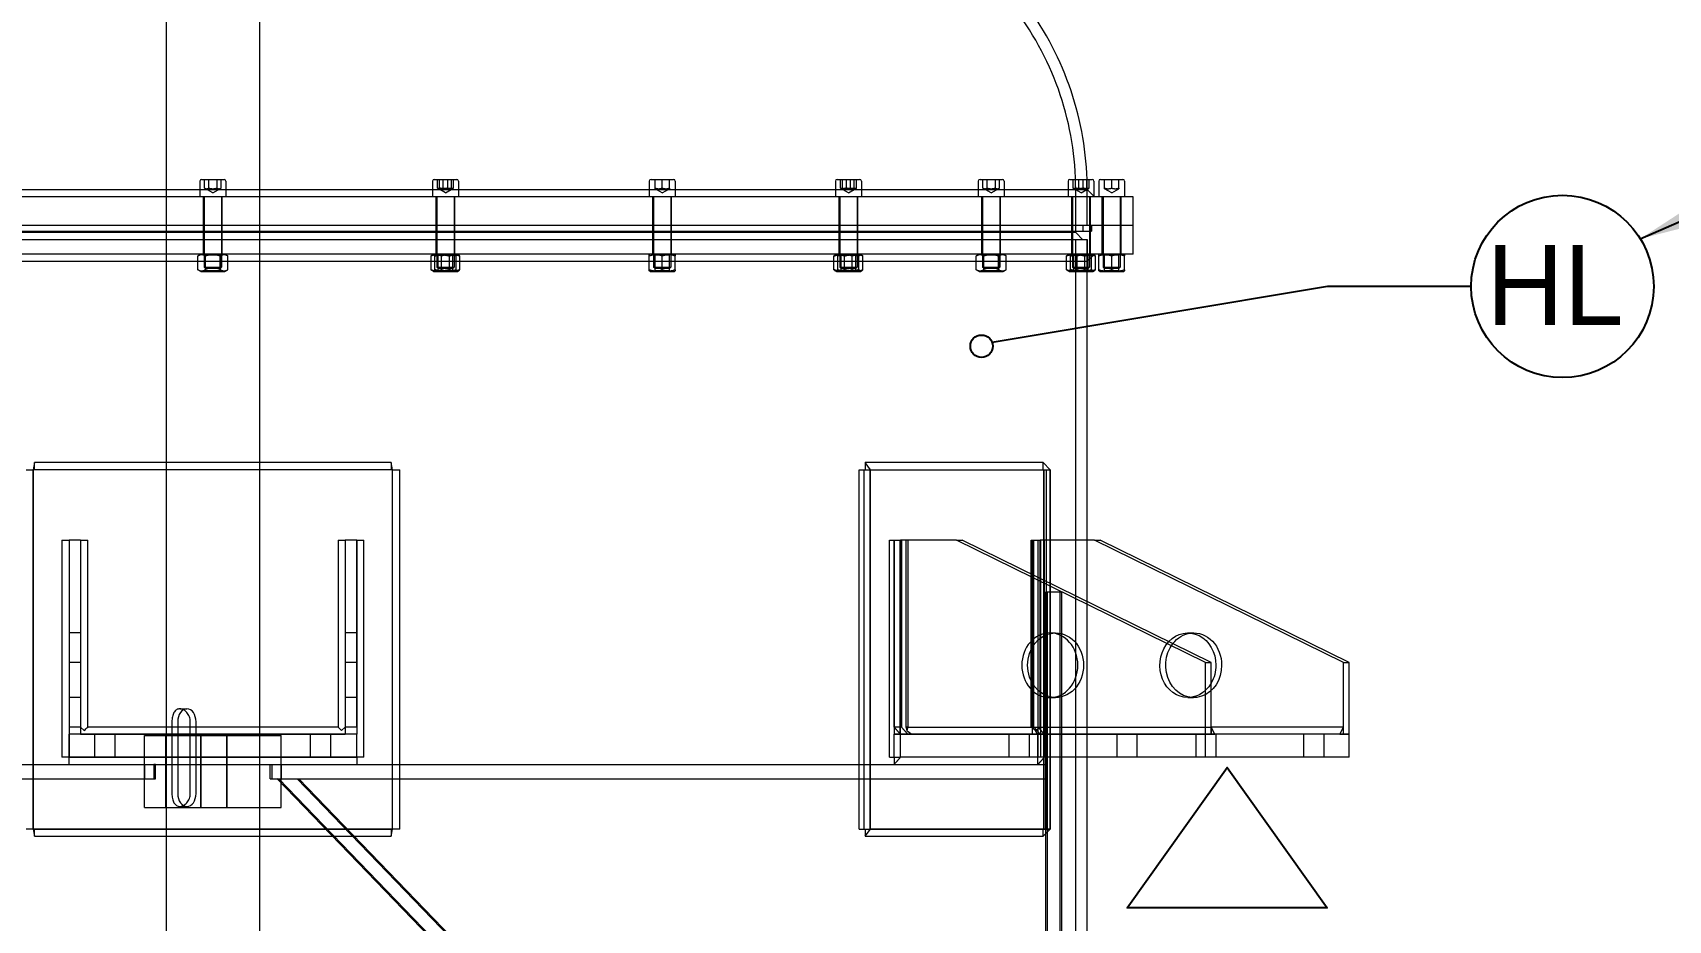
# Model space of a CAD drawing. Header units: millimetres. Extents: x -6314 to 11113, y -129 to 3675.
# Drawn here: x -4109.9 to -3882.4, y 2018 to 2141.5 of the extents above; entities that cross this region are included whole.
import ezdxf

# ---------------------------------------------------------------- set-up
doc = ezdxf.new("R2010")
doc.units = ezdxf.units.MM
doc.layers.add('Equipment', color=123, linetype='Continuous')
doc.dimstyles.new('ISO-25', dxfattribs={"dimtxt": 2.5, "dimasz": 2.5, "dimexe": 1.25, "dimexo": 0.625, "dimtad": 1, "dimtxsty": 'Standard', "dimcen": 2.5, "dimadec": 0, "dimazin": 0, "dimtfac": 1, "dimtmove": 0, "dimatfit": 3, "dimfxl": 1, "dimarcsym": 0})

# ---------------------------------------------------------------- blocks, each defined once
blk = doc.blocks.new('A$C161d446f')
at = {"layer": 'Equipment', "linetype": 'Continuous', "lineweight": 0, "extrusion": (0, 1, 0)}
for p, q in [((6.2, 516.76), (6.2, 71.16)), ((19.2, 516.76), (19.2, 71.16)), ((-110.74, 443.62), (-113.86, 443.62)), ((-113.3, 442.42), (-113.3, 443.62)), ((-112.3, 442.42), (-112.3, 443.62)), ((-111.3, 442.42), (-111.3, 443.62)), ((-106.48, 443.62), (-109.6, 443.62)), ((-109.16, 442.42), (-109.16, 443.62)), ((-108.86, 442.42), (-108.86, 443.62)), ((-108.34, 442.42), (-108.34, 443.62)), ((-107.74, 442.42), (-107.74, 443.62)), ((-107.22, 443.62), (-107.22, 442.42)), ((-106.93, 442.42), (-106.93, 443.62)), ((-93.99, 443.62), (-97.11, 443.62)), ((-96.71, 442.42), (-96.71, 443.62)), ((-96.13, 442.42), (-96.13, 443.62)), ((-94.98, 442.42), (-94.98, 443.62)), ((-94.4, 442.42), (-94.4, 443.62)), ((-74.13, 443.62), (-77.25, 443.62)), ((-76.8, 442.42), (-76.8, 443.62)), ((-76.5, 442.42), (-76.5, 443.62)), ((-75.99, 442.42), (-75.99, 443.62)), ((-75.39, 443.62), (-75.39, 442.42)), ((-74.87, 442.42), (-74.87, 443.62)), ((-74.57, 442.42), (-74.57, 443.62)), ((-48.24, 443.62), (-51.36, 443.62)), ((-50.8, 442.42), (-50.8, 443.62)), ((-49.8, 442.42), (-49.8, 443.62)), ((-48.8, 442.42), (-48.8, 443.62)), ((-18.09, 443.62), (-21.21, 443.62)), ((-20.77, 442.42), (-20.77, 443.62)), ((-20.47, 442.42), (-20.47, 443.62)), ((-19.95, 443.62), (-19.95, 442.42)), ((-19.35, 442.42), (-19.35, 443.62)), ((-18.84, 442.42), (-18.84, 443.62)), ((-18.54, 442.42), (-18.54, 443.62)), ((14.26, 443.62), (11.14, 443.62)), ((11.55, 442.42), (11.55, 443.62)), ((12.12, 442.42), (12.12, 443.62)), ((13.28, 442.42), (13.28, 443.62)), ((13.85, 442.42), (13.85, 443.62)), ((-114.1, 443.38), (-114.1, 441.22)), ((-112.3, 441.75), (-113.3, 442.33)), ((-112.3, 441.75), (-111.3, 442.33)), ((-110.5, 443.38), (-110.5, 441.22)), ((-109.84, 443.38), (-109.84, 441.22)), ((-108.9, 442.22), (-109.84, 441.27)), ((-108.04, 441.75), (-109.08, 442.35)), ((-106.24, 442.22), (-108.9, 442.22)), ((-108.9, 441.22), (-108.9, 442.22)), ((-108.9, 437.22), (-108.9, 442.22)), ((-108.04, 441.75), (-107.01, 442.35)), ((-107.3, 437.22), (-107.3, 442.22)), ((-106.24, 443.38), (-106.24, 441.22)), ((-97.35, 442.22), (-106.24, 442.22)), ((-97.35, 443.38), (-97.35, 441.22)), ((-93.75, 442.22), (-97.35, 442.22)), ((-95.55, 441.75), (-96.71, 442.42)), ((-95.55, 441.75), (-94.4, 442.42)), ((-93.75, 443.38), (-93.75, 441.22)), ((-77.49, 442.22), (-93.75, 442.22)), ((-77.49, 443.38), (-77.49, 441.22)), ((-73.89, 442.22), (-77.49, 442.22)), ((-75.69, 441.75), (-76.72, 442.35)), ((-75.69, 441.75), (-74.65, 442.35)), ((-73.89, 443.38), (-73.89, 441.22)), ((-51.6, 442.22), (-73.89, 442.22)), ((-51.6, 443.38), (-51.6, 441.22)), ((-48, 442.22), (-51.6, 442.22)), ((-49.8, 441.75), (-50.8, 442.33)), ((-49.8, 441.75), (-48.8, 442.33)), ((-48, 443.38), (-48, 441.22)), ((-21.45, 442.22), (-48, 442.22)), ((-21.45, 443.38), (-21.45, 441.22)), ((-17.85, 442.22), (-21.45, 442.22)), ((-19.65, 441.75), (-20.69, 442.35)), ((-19.65, 441.75), (-18.62, 442.35)), ((-17.85, 443.38), (-17.85, 441.22)), ((10.9, 442.22), (-17.85, 442.22)), ((10.9, 443.38), (10.9, 441.22)), ((14.5, 442.22), (10.9, 442.22)), ((12.7, 441.75), (11.55, 442.42)), ((12.7, 441.75), (13.85, 442.42)), ((14.5, 443.38), (14.5, 441.22)), ((43.25, 442.22), (14.5, 442.22)), ((-115.3, 441.22), (140.7, 441.22)), ((-115.3, 437.22), (-115.3, 441.22)), ((-113.6, 437.22), (-113.6, 441.22)), ((-113.5, 441.2), (-113.5, 431.43)), ((-111.1, 441.2), (-111.1, 431.43)), ((-111, 437.22), (-111, 441.22)), ((-109.84, 441.27), (-109.9, 441.22)), ((-109.34, 437.22), (-109.34, 441.22)), ((-109.24, 441.2), (-109.24, 431.43)), ((-108.9, 437.22), (-108.9, 441.22)), ((-106.84, 441.2), (-106.84, 431.43)), ((-106.74, 437.22), (-106.74, 441.22)), ((-96.85, 437.22), (-96.85, 441.22)), ((-96.75, 441.2), (-96.75, 431.43)), ((-94.35, 441.2), (-94.35, 431.43)), ((-94.25, 437.22), (-94.25, 441.22)), ((-76.99, 437.22), (-76.99, 441.22)), ((-76.89, 441.2), (-76.89, 431.43)), ((-74.49, 441.2), (-74.49, 431.43)), ((-74.39, 437.22), (-74.39, 441.22)), ((-51.1, 437.22), (-51.1, 441.22)), ((-51, 441.2), (-51, 431.43)), ((-48.6, 441.2), (-48.6, 431.43)), ((-48.5, 437.22), (-48.5, 441.22)), ((-20.95, 437.22), (-20.95, 441.22)), ((-20.85, 441.2), (-20.85, 431.43)), ((-18.45, 441.2), (-18.45, 431.43)), ((-18.35, 437.22), (-18.35, 441.22)), ((11.4, 437.22), (11.4, 441.22)), ((11.5, 441.2), (11.5, 431.43)), ((13.9, 441.2), (13.9, 431.43)), ((14, 437.22), (14, 441.22)), ((-115.3, 437.22), (140.7, 437.22)), ((-115.3, 437.22), (140.7, 437.22)), ((-115.3, 433.22), (-115.3, 437.22)), ((-113.6, 433.22), (-113.6, 437.22)), ((-111, 433.22), (-111, 437.22)), ((-109.5, 437.22), (-109.5, 436.42)), ((-109.34, 433.22), (-109.34, 437.22)), ((-108.3, 437.22), (-108.3, 436.42)), ((-107.3, 436.22), (-107.3, 437.22)), ((-106.74, 433.22), (-106.74, 437.22)), ((-96.85, 433.22), (-96.85, 437.22)), ((-94.25, 433.22), (-94.25, 437.22)), ((-76.99, 433.22), (-76.99, 437.22)), ((-74.39, 433.22), (-74.39, 437.22)), ((-51.1, 433.22), (-51.1, 437.22)), ((-48.5, 433.22), (-48.5, 437.22)), ((-20.95, 433.22), (-20.95, 437.22)), ((-18.35, 433.22), (-18.35, 437.22)), ((11.4, 433.22), (11.4, 437.22)), ((14, 433.22), (14, 437.22)), ((134.9, 436.42), (-109.5, 436.42)), ((-108.94, 435.22), (134.34, 435.22)), ((-108.94, 433.22), (-108.94, 435.22)), ((-108.9, 430.82), (-108.9, 435.22)), ((-107.3, 436.22), (-108.3, 435.22)), ((-107.3, 436.22), (132.7, 436.22)), ((-107.3, 135.22), (-107.3, 435.22)), ((-115.3, 433.22), (140.7, 433.22)), ((-113.96, 433.22), (-114.1, 433.13)), ((-114.1, 431.06), (-114.1, 432.97)), ((-113.31, 433.11), (-113.5, 433.22)), ((-111.29, 433.11), (-113.31, 433.11)), ((-113.31, 430.92), (-113.31, 433.11)), ((-112.3, 431.06), (-112.3, 432.97)), ((-111.29, 433.11), (-111.1, 433.22)), ((-111.29, 430.92), (-111.29, 433.11)), ((-110.64, 433.22), (-110.5, 433.13)), ((-110.5, 431.06), (-110.5, 432.97)), ((-110.05, 431.06), (-110.05, 432.97)), ((-109.83, 433.14), (-109.9, 433.22)), ((-109.7, 433.22), (-109.9, 433.1)), ((-108.9, 432.22), (-109.83, 433.14)), ((-109.51, 431.06), (-109.51, 432.97)), ((-109.05, 433.11), (-109.24, 433.22)), ((-109.02, 433.11), (-109.05, 433.11)), ((-109.05, 430.92), (-109.05, 433.11)), ((-107.03, 433.11), (-109.02, 433.11)), ((-108.9, 432.22), (-108.9, 433.22)), ((-108.9, 432.22), (-106.03, 432.22)), ((-108.58, 431.06), (-108.58, 432.97)), ((-107.5, 431.06), (-107.5, 432.97)), ((-107.03, 433.11), (-106.84, 433.22)), ((-107.03, 430.92), (-107.03, 433.11)), ((-106.57, 431.06), (-106.57, 432.97)), ((-106.38, 433.22), (-106.18, 433.1)), ((-106.03, 431.06), (-106.03, 432.97)), ((-106.03, 432.22), (-97.63, 432.22)), ((-97.21, 433.22), (-97.63, 432.97)), ((-97.63, 431.06), (-97.63, 432.97)), ((-97.63, 432.22), (-93.47, 432.22)), ((-96.56, 433.11), (-96.75, 433.22)), ((-96.59, 431.06), (-96.59, 432.97)), ((-96.43, 433.11), (-96.56, 433.11)), ((-96.56, 430.92), (-96.56, 433.11)), ((-94.54, 433.11), (-96.43, 433.11)), ((-94.54, 433.11), (-94.35, 433.22)), ((-94.54, 430.92), (-94.54, 433.11)), ((-94.51, 431.06), (-94.51, 432.97)), ((-93.89, 433.22), (-93.47, 432.97)), ((-93.47, 431.06), (-93.47, 432.97)), ((-93.47, 432.22), (-77.7, 432.22)), ((-77.7, 431.06), (-77.7, 432.97)), ((-77.7, 432.22), (-73.68, 432.22)), ((-77.35, 433.22), (-77.55, 433.1)), ((-77.16, 431.06), (-77.16, 432.97)), ((-76.7, 433.11), (-76.89, 433.22)), ((-76.4, 433.11), (-76.7, 433.11)), ((-76.7, 430.92), (-76.7, 433.11)), ((-74.68, 433.11), (-76.4, 433.11)), ((-76.23, 431.06), (-76.23, 432.97)), ((-75.15, 431.06), (-75.15, 432.97)), ((-74.68, 433.11), (-74.49, 433.22)), ((-74.68, 430.92), (-74.68, 433.11)), ((-74.22, 431.06), (-74.22, 432.97)), ((-74.03, 433.22), (-73.82, 433.1)), ((-73.68, 431.06), (-73.68, 432.97)), ((-73.68, 432.22), (-51.6, 432.22)), ((-51.46, 433.22), (-51.6, 433.13)), ((-51.6, 431.06), (-51.6, 432.97)), ((-51.6, 432.22), (-48, 432.22)), ((-50.81, 433.11), (-51, 433.22)), ((-50.31, 433.11), (-50.81, 433.11)), ((-50.81, 430.92), (-50.81, 433.11)), ((-48.79, 433.11), (-50.31, 433.11)), ((-49.8, 431.06), (-49.8, 432.97)), ((-48.79, 433.11), (-48.6, 433.22)), ((-48.79, 430.92), (-48.79, 433.11)), ((-48.14, 433.22), (-48, 433.13)), ((-48, 431.06), (-48, 432.97)), ((-48, 432.22), (-21.66, 432.22)), ((-21.66, 431.06), (-21.66, 432.97)), ((-21.66, 432.22), (-17.64, 432.22)), ((-21.31, 433.22), (-21.52, 433.1)), ((-21.12, 431.06), (-21.12, 432.97)), ((-20.66, 433.11), (-20.85, 433.22)), ((-19.91, 433.11), (-20.66, 433.11)), ((-20.66, 430.92), (-20.66, 433.11)), ((-20.19, 431.06), (-20.19, 432.97)), ((-18.64, 433.11), (-19.91, 433.11)), ((-19.11, 431.06), (-19.11, 432.97)), ((-18.64, 433.11), (-18.45, 433.22)), ((-18.64, 430.92), (-18.64, 433.11)), ((-18.18, 431.06), (-18.18, 432.97)), ((-17.99, 433.22), (-17.79, 433.1)), ((-17.64, 431.06), (-17.64, 432.97)), ((-17.64, 432.22), (10.62, 432.22)), ((11.04, 433.22), (10.62, 432.97)), ((10.62, 431.06), (10.62, 432.97)), ((10.62, 432.22), (14.78, 432.22)), ((11.69, 433.11), (11.5, 433.22)), ((11.66, 431.06), (11.66, 432.97)), ((12.7, 433.11), (11.69, 433.11)), ((11.69, 430.92), (11.69, 433.11)), ((13.71, 433.11), (12.7, 433.11)), ((13.71, 433.11), (13.9, 433.22)), ((13.71, 430.92), (13.71, 433.11)), ((13.74, 431.06), (13.74, 432.97)), ((14.36, 433.22), (14.78, 432.97)), ((14.78, 431.06), (14.78, 432.97)), ((14.78, 432.22), (43.04, 432.22)), ((-113.96, 430.82), (-114.1, 430.9)), ((-112.3, 430.82), (-113.96, 430.82)), ((-111.7, 431.43), (-113.5, 431.43)), ((-113.29, 431.22), (-113.5, 431.43)), ((-113.31, 430.92), (-113.5, 430.82)), ((-113.31, 430.92), (-111.29, 430.92)), ((-113.29, 431.22), (-111.81, 431.22)), ((-110.64, 430.82), (-112.3, 430.82)), ((-111.81, 431.22), (-111.31, 431.22)), ((-111.1, 431.43), (-111.7, 431.43)), ((-111.31, 431.22), (-111.1, 431.43)), ((-111.29, 430.92), (-111.1, 430.82)), ((-110.64, 430.82), (-110.5, 430.9)), ((-109.7, 430.82), (-109.9, 430.93)), ((-107.61, 430.82), (-109.7, 430.82)), ((-107.19, 431.43), (-109.24, 431.43)), ((-109.03, 431.22), (-109.24, 431.43)), ((-109.05, 430.92), (-109.24, 430.82)), ((-109.05, 430.92), (-107.03, 430.92)), ((-109.03, 431.22), (-107.34, 431.22)), ((-108.9, 393.42), (-108.9, 430.82)), ((-106.38, 430.82), (-107.61, 430.82)), ((-107.34, 431.22), (-107.06, 431.22)), ((-106.84, 431.43), (-107.19, 431.43)), ((-107.06, 431.22), (-106.84, 431.43)), ((-107.03, 430.92), (-106.84, 430.82)), ((-106.38, 430.82), (-106.18, 430.93)), ((-97.21, 430.82), (-97.63, 431.06)), ((-94.72, 430.82), (-97.21, 430.82)), ((-94.51, 431.43), (-96.75, 431.43)), ((-96.54, 431.22), (-96.75, 431.43)), ((-96.56, 430.92), (-96.75, 430.82)), ((-96.56, 430.92), (-94.54, 430.92)), ((-96.54, 431.22), (-94.7, 431.22)), ((-93.89, 430.82), (-94.72, 430.82)), ((-94.7, 431.22), (-94.57, 431.22)), ((-94.57, 431.22), (-94.35, 431.43)), ((-94.54, 430.92), (-94.35, 430.82)), ((-94.35, 431.43), (-94.51, 431.43)), ((-93.89, 430.82), (-93.47, 431.06)), ((-77.35, 430.82), (-77.55, 430.93)), ((-74.51, 430.82), (-77.35, 430.82)), ((-74.53, 431.43), (-76.89, 431.43)), ((-76.67, 431.22), (-76.89, 431.43)), ((-76.7, 430.92), (-76.89, 430.82)), ((-76.7, 430.92), (-74.68, 430.92)), ((-76.67, 431.22), (-74.74, 431.22)), ((-74.74, 431.22), (-74.7, 431.22)), ((-74.7, 431.22), (-74.49, 431.43)), ((-74.68, 430.92), (-74.49, 430.82)), ((-74.49, 431.43), (-74.53, 431.43)), ((-74.03, 430.82), (-74.51, 430.82)), ((-74.03, 430.82), (-73.82, 430.93)), ((-51.46, 430.82), (-51.6, 430.9)), ((-48.36, 430.82), (-51.46, 430.82)), ((-48.6, 431.43), (-51, 431.43)), ((-50.79, 431.22), (-51, 431.43)), ((-50.81, 430.92), (-51, 430.82)), ((-50.81, 430.92), (-48.79, 430.92)), ((-50.79, 431.22), (-48.81, 431.22)), ((-48.81, 431.22), (-48.6, 431.43)), ((-48.79, 430.92), (-48.6, 430.82)), ((-48.14, 430.82), (-48.36, 430.82)), ((-48.14, 430.82), (-48, 430.9)), ((-21.31, 430.82), (-21.52, 430.93)), ((-18.05, 430.82), (-21.31, 430.82)), ((-18.45, 431.43), (-20.85, 431.43)), ((-20.64, 431.22), (-20.85, 431.43)), ((-20.66, 430.92), (-20.85, 430.82)), ((-20.66, 430.92), (-18.64, 430.92)), ((-20.64, 431.22), (-18.67, 431.22)), ((-18.67, 431.22), (-18.45, 431.43)), ((-18.64, 430.92), (-18.45, 430.82)), ((-17.99, 430.82), (-18.05, 430.82)), ((-17.99, 430.82), (-17.79, 430.93)), ((11.04, 430.82), (10.62, 431.06)), ((14.36, 430.82), (11.04, 430.82)), ((13.9, 431.43), (11.5, 431.43)), ((11.71, 431.22), (11.5, 431.43)), ((11.69, 430.92), (11.5, 430.82)), ((11.69, 430.92), (13.71, 430.92)), ((11.71, 431.22), (13.69, 431.22)), ((13.69, 431.22), (13.9, 431.43)), ((13.71, 430.92), (13.9, 430.82)), ((14.36, 430.82), (14.78, 431.06)), ((-102.79, 404.22), (-103.74, 403.22)), ((-78.74, 403.22), (-103.74, 403.22)), ((-78.74, 403.22), (-103.74, 403.22)), ((-103.74, 393.42), (-103.74, 403.22)), ((-103.73, 403.22), (-103.73, 353.22)), ((-103.17, 403.22), (-103.17, 353.22)), ((-102.86, 403.22), (-102.86, 353.22)), ((-102.86, 353.22), (-102.86, 403.22)), ((-102.79, 404.22), (-78, 404.22)), ((-102.79, 403.22), (-102.79, 404.22)), ((-78.74, 403.22), (-78, 404.22)), ((-78.74, 353.22), (-78.74, 403.22)), ((-78.74, 403.22), (-78.73, 403.22)), ((-77.19, 403.22), (-78.73, 403.22)), ((-78.73, 353.22), (-78.73, 403.22)), ((-78, 404.22), (-78, 403.22)), ((-77.86, 353.22), (-77.86, 403.22)), ((-77.86, 353.22), (-77.86, 403.22)), ((-77.19, 353.22), (-77.19, 403.22)), ((-12.3, 403.22), (-13.28, 403.22)), ((-13.28, 353.22), (-13.28, 403.22)), ((-12.3, 403.22), (-12.1, 404.22)), ((-12.3, 353.22), (-12.3, 403.22)), ((-12.3, 403.22), (37.7, 403.22)), ((-12.3, 353.22), (-12.3, 403.22)), ((-12.1, 404.22), (-12.1, 403.22)), ((-12.1, 404.22), (37.5, 404.22)), ((-12.1, 403.22), (37.5, 403.22)), ((37.5, 404.22), (37.7, 403.22)), ((37.5, 403.22), (37.5, 404.22)), ((38.68, 403.22), (37.7, 403.22)), ((37.7, 403.22), (37.7, 353.22)), ((37.7, 353.22), (37.7, 403.22)), ((-145.35, 376.42), (-110.71, 393.42)), ((-144.55, 376.42), (-109.91, 393.42)), ((-126.15, 376.42), (-91.51, 393.42)), ((-125.35, 376.42), (-90.71, 393.42)), ((-109.91, 393.42), (-110.71, 393.42)), ((-109.91, 393.42), (-102.34, 393.42)), ((-108.9, 363.22), (-108.9, 393.42)), ((-103.74, 363.22), (-103.74, 393.42)), ((-102.92, 393.42), (-102.92, 366.43)), ((-102.4, 393.42), (-102.4, 363.22)), ((-101.1, 393.42), (-102.34, 393.42)), ((-102.34, 388.1), (-102.34, 393.42)), ((-102.05, 393.42), (-102.05, 366.42)), ((-102.05, 393.42), (-102.05, 367.42)), ((-101.47, 367.42), (-101.47, 393.42)), ((-101.25, 393.42), (-101.25, 366.42)), ((-101.1, 388.71), (-101.1, 393.42)), ((-90.71, 393.42), (-91.51, 393.42)), ((-90.71, 393.42), (-82.92, 393.42)), ((-83.94, 393.42), (-83.94, 367.42)), ((-83.69, 393.42), (-83.69, 367.42)), ((-83.07, 393.42), (-83.07, 367.42)), ((-82.92, 366.43), (-82.92, 393.42)), ((-81.41, 393.42), (-82.92, 393.42)), ((-82.85, 393.42), (-82.85, 366.42)), ((-82.05, 393.42), (-82.05, 366.42)), ((-82.05, 367.42), (-82.05, 393.42)), ((-81.41, 363.22), (-81.41, 393.42)), ((-7.3, 393.42), (-8.29, 393.42)), ((-8.29, 363.22), (-8.29, 393.42)), ((-7.3, 393.42), (-7.3, 366.42)), ((-7.3, 393.42), (-5.7, 393.42)), ((-7.3, 367.42), (-7.3, 393.42)), ((-5.7, 393.42), (-5.7, 366.42)), ((-4.71, 393.42), (-5.7, 393.42)), ((-4.71, 393.42), (-4.71, 367.42)), ((30.11, 367.42), (30.11, 393.42)), ((31.1, 393.42), (30.11, 393.42)), ((31.1, 393.42), (31.1, 366.42)), ((31.1, 393.42), (32.7, 393.42)), ((32.7, 393.42), (32.7, 366.42)), ((32.7, 393.42), (32.7, 367.42)), ((33.69, 393.42), (32.7, 393.42)), ((33.69, 393.42), (33.69, 363.22)), ((-102.34, 379.76), (-102.34, 388.1)), ((-101.1, 378.22), (-101.1, 388.71)), ((-105.38, 134.22), (-105.38, 386.22)), ((-105.15, 386.22), (-105.38, 386.22)), ((-105.15, 134.22), (-105.15, 386.22)), ((-103.15, 386.22), (-105.15, 386.22)), ((-103.38, 135.04), (-103.38, 386.22)), ((-103.15, 135.04), (-103.15, 386.22)), ((-122.9, 380.52), (-123.7, 380.52)), ((-103.7, 380.52), (-104.5, 380.52)), ((-7.3, 380.52), (-5.7, 380.52)), ((31.1, 380.52), (32.7, 380.52)), ((-102.34, 372.27), (-102.34, 379.76)), ((-101.1, 373.81), (-101.1, 378.22)), ((-144.55, 376.42), (-145.35, 376.42)), ((-145.35, 366.42), (-145.35, 376.42)), ((-144.55, 366.42), (-144.55, 376.42)), ((-125.35, 376.42), (-126.15, 376.42)), ((-126.15, 366.42), (-126.15, 376.42)), ((-125.35, 366.42), (-125.35, 376.42)), ((-7.3, 376.42), (-5.7, 376.42)), ((31.1, 376.42), (32.7, 376.42)), ((-101.1, 367.42), (-101.1, 373.81)), ((-122.9, 371.52), (-123.7, 371.52)), ((-103.7, 371.52), (-104.5, 371.52)), ((-102.34, 367.42), (-102.34, 372.27)), ((-7.3, 371.52), (-5.7, 371.52)), ((31.1, 371.52), (32.7, 371.52)), ((17.3, 369.96), (16.31, 369.96)), ((-144.55, 366.42), (-145.35, 366.42)), ((-145.35, 366.42), (-125.35, 366.42)), ((-145.35, 363.22), (-145.35, 366.42)), ((-144.55, 366.42), (-144.55, 367.42)), ((-144.55, 367.42), (-126.15, 367.42)), ((-144.05, 366.42), (-144.55, 367.42)), ((-144.05, 366.42), (-144.55, 366.42)), ((-141.83, 363.22), (-141.83, 366.42)), ((-139.03, 363.22), (-139.03, 366.42)), ((-126.83, 363.22), (-126.83, 366.42)), ((-126.65, 366.42), (-126.15, 367.42)), ((-126.15, 366.42), (-126.65, 366.42)), ((-126.15, 367.42), (-126.15, 366.42)), ((-83.94, 367.42), (-126.15, 367.42)), ((-125.35, 366.42), (-126.15, 366.42)), ((-82.92, 366.42), (-125.35, 366.42)), ((-125.35, 366.42), (-82.92, 366.42)), ((-125.35, 363.22), (-125.35, 366.42)), ((-124.03, 363.22), (-124.03, 366.42)), ((-115.85, 363.22), (-115.85, 366.42)), ((-113.05, 363.22), (-113.05, 366.42)), ((-102.92, 366.43), (-102.93, 366.42)), ((-102.92, 366.43), (-102.92, 366.42)), ((-102.92, 366.42), (-102.92, 363.22)), ((-101.72, 366.92), (-102.34, 367.42)), ((-102.05, 363.22), (-102.05, 366.42)), ((-102.05, 366.42), (-102.05, 363.22)), ((-100.85, 363.22), (-100.85, 366.42)), ((-98.05, 363.22), (-98.05, 366.42)), ((-83.94, 367.42), (-83.69, 367.42)), ((-83.94, 367.42), (-83.82, 366.92)), ((-83.07, 367.42), (-82.05, 367.42)), ((-82.93, 366.42), (-82.92, 366.43)), ((-82.92, 366.42), (-82.93, 366.42)), ((-82.92, 366.42), (-82.92, 366.43)), ((-82.92, 363.22), (-82.92, 366.42)), ((-82.05, 366.42), (-82.92, 366.42)), ((-82.92, 366.42), (-82.05, 366.42)), ((-82.05, 366.42), (-82.92, 366.42)), ((-82.05, 363.22), (-82.05, 366.42)), ((-82.05, 363.22), (-82.05, 366.42)), ((-7.3, 367.42), (-5.7, 367.42)), ((-7.3, 366.42), (-5.7, 366.42)), ((-7.3, 363.22), (-7.3, 366.42)), ((-7.3, 363.22), (-7.3, 366.42)), ((-5.7, 367.42), (-5.21, 366.92)), ((-5.7, 366.42), (31.1, 366.42)), ((31.1, 366.42), (-5.7, 366.42)), ((-4.71, 367.42), (30.11, 367.42)), ((-3.7, 363.22), (-3.7, 366.42)), ((-0.9, 363.22), (-0.9, 366.42)), ((15.03, 358.16), (15.03, 368.16)), ((15.84, 358.16), (15.84, 368.16)), ((17.58, 368.16), (17.58, 358.16)), ((18.39, 368.16), (18.39, 358.16)), ((26.3, 363.22), (26.3, 366.42)), ((29.1, 363.22), (29.1, 366.42)), ((30.61, 366.92), (31.1, 367.42)), ((31.1, 367.42), (32.7, 367.42)), ((31.1, 366.42), (32.7, 366.42)), ((32.7, 363.22), (32.7, 366.42)), ((32.7, 366.42), (32.7, 363.22)), ((22.2, 366.22), (3.2, 366.22)), ((3.2, 366.22), (3.2, 366.22)), ((3.2, 356.22), (3.2, 366.22)), ((6.18, 356.22), (6.18, 366.22)), ((10.73, 356.22), (10.73, 366.22)), ((10.76, 356.22), (10.76, 366.22)), ((14.33, 356.22), (14.33, 366.22)), ((14.35, 356.22), (14.35, 366.22)), ((19.22, 356.22), (19.22, 366.22)), ((22.2, 356.22), (22.2, 366.22)), ((-145.35, 363.22), (-125.35, 363.22)), ((-125.35, 363.22), (-82.92, 363.22)), ((-108.9, 335.62), (-108.9, 363.22)), ((-103.74, 353.22), (-103.74, 363.22)), ((-103.38, 362.22), (-103.15, 362.22)), ((-103.38, 360.22), (-103.38, 362.22)), ((-102.05, 362.22), (-103.15, 362.22)), ((-103.15, 362.22), (-103.15, 360.22)), ((-102.05, 362.22), (-102.05, 363.22)), ((-82.05, 362.22), (-102.05, 362.22)), ((-82.93, 363.22), (-82.92, 363.22)), ((-81.41, 363.22), (-82.92, 363.22)), ((-82.05, 363.22), (-82.05, 362.22)), ((4.74, 362.22), (-82.05, 362.22)), ((-8.29, 363.22), (-7.3, 363.22)), ((-7.3, 363.22), (32.7, 363.22)), ((-7.3, 363.22), (-7.3, 362.22)), ((32.7, 363.22), (-7.3, 363.22)), ((3.2, 362.22), (3.2, 360.22)), ((4.51, 362.22), (4.51, 360.22)), ((4.74, 360.22), (4.74, 362.22)), ((20.66, 362.22), (4.74, 362.22)), ((20.66, 360.22), (20.66, 362.22)), ((20.66, 362.22), (20.89, 362.22)), ((20.89, 362.22), (20.89, 360.22)), ((107.45, 362.22), (20.89, 362.22)), ((22.2, 362.22), (22.2, 360.22)), ((32.7, 362.22), (32.7, 363.22)), ((32.7, 363.22), (33.69, 363.22)), ((-103.15, 360.22), (-103.38, 360.22)), ((0.73, 360.22), (-103.38, 252.23)), ((4.74, 360.22), (-103.15, 360.22)), ((0.97, 360.22), (-103.15, 252.23)), ((3.51, 360.22), (-103.03, 249.72)), ((3.74, 360.22), (-102.8, 249.72)), ((3.74, 360.22), (0.97, 360.22)), ((3.2, 359.78), (3.2, 360.22)), ((20.89, 360.22), (20.66, 360.22)), ((128.78, 360.22), (20.89, 360.22)), ((22.2, 356.22), (3.2, 356.22)), ((3.2, 356.22), (3.2, 356.22)), ((17.3, 356.36), (16.31, 356.36)), ((-103.74, 353.22), (-102.79, 352.22)), ((-103.74, 353.22), (-78.74, 353.22)), ((-78.74, 353.22), (-103.74, 353.22)), ((-102.79, 352.22), (-102.79, 353.22)), ((-78, 352.22), (-78.74, 353.22)), ((-78.74, 353.22), (-78.73, 353.22)), ((-77.19, 353.22), (-78.73, 353.22)), ((-78, 353.22), (-78, 352.22)), ((-13.28, 353.22), (-12.3, 353.22)), ((-12.1, 352.22), (-12.3, 353.22)), ((-12.3, 353.22), (37.7, 353.22)), ((-12.1, 353.22), (-12.1, 352.22)), ((37.5, 353.22), (-12.1, 353.22)), ((37.7, 353.22), (37.5, 352.22)), ((37.5, 352.22), (37.5, 353.22)), ((37.7, 353.22), (38.68, 353.22)), ((-78, 352.22), (-102.79, 352.22)), ((37.5, 352.22), (-12.1, 352.22))]:
    blk.add_line(p, q, dxfattribs=at)
at = {"layer": 'Equipment', "linetype": 'Continuous', "lineweight": 0, "extrusion": (0, 0, -1)}
for centre, radius, start, end in [((65.8, 442.22), 43.1, 1.8614, 37.5494), ((65.8, 442.22), 41.5, 0, 36.9833), ((113.86, 443.38), 0.24, 0, 90), ((110.74, 443.38), 0.24, 90, 180), ((109.6, 443.38), 0.24, 0, 90), ((65.8, 442.22), 43.1, 0, 1.8614), ((106.48, 443.38), 0.24, 90, 180), ((97.11, 443.38), 0.24, 0, 90), ((93.99, 443.38), 0.24, 90, 180), ((77.25, 443.38), 0.24, 0, 90), ((74.13, 443.38), 0.24, 90, 180), ((51.36, 443.38), 0.24, 0, 90), ((48.24, 443.38), 0.24, 90, 180), ((21.21, 443.38), 0.24, 0, 90), ((18.09, 443.38), 0.24, 90, 180), ((-11.14, 443.38), 0.24, 0, 90), ((-14.26, 443.38), 0.24, 90, 180), ((113.52, 441.2), 0.02, 90, 180), ((111.08, 441.2), 0.02, 0, 90), ((109.26, 441.2), 0.02, 90, 180), ((106.82, 441.2), 0.02, 0, 90), ((96.77, 441.2), 0.02, 90, 180), ((94.33, 441.2), 0.02, 0, 90), ((76.91, 441.2), 0.02, 90, 180), ((74.47, 441.2), 0.02, 0, 90), ((51.02, 441.2), 0.02, 90, 180), ((48.58, 441.2), 0.02, 0, 90), ((20.87, 441.2), 0.02, 90, 180), ((18.43, 441.2), 0.02, 0, 90), ((-11.48, 441.2), 0.02, 90, 180), ((-13.92, 441.2), 0.02, 0, 90)]:
    blk.add_arc(centre, radius, start, end, dxfattribs=at)
at = {"layer": 'Equipment', "linetype": 'Continuous', "lineweight": 0}
for centre, major_axis, ratio, start_param, end_param in [((-123.7, 376.02), (0, 4.5), 0.866025, -0.102821, 1.570796), ((-122.9, 376.02), (0, 4.5), 0.866025, -0.748595, 1.570796), ((-123.7, 376.02), (0, 4.5), 0.866025, -0.834984, -0.102821), ((-104.5, 376.02), (0, 4.5), 0.866025, -0.102821, 1.570796), ((-103.7, 376.02), (0, 4.5), 0.866025, -4.712389, 1.570796), ((-104.5, 376.02), (0, -4.5), 0.866025, 0.102821, 3.038772), ((-123.7, 376.02), (0, -4.5), 0.866025, -1.570796, 2.306609), ((-122.9, 376.02), (0, -4.5), 0.866025, -0.986523, 2.392998), ((-122.9, 376.02), (0, -4.5), 0.866025, -1.570796, -0.986523), ((-104.5, 376.02), (0, -4.5), 0.866025, -1.570796, 0.102821), ((91.93, 190.47), (-352.33, -176.17), 0.612372, -1.370742, -1.368397), ((-20.12, -82.32), (0, -563.33), 0.187399, -2.495335, -2.49388), ((252.09, -82.32), (0, -563.33), 0.756984, -2.495335, -2.49388), ((-226.69, -82.32), (0, 563.33), 0.756984, -0.647712, -0.646257), ((12.7, 369.62), (9.5, 9.85), 0.011595, 2.852578, 3.452971)]:
    blk.add_ellipse(centre, major_axis=major_axis, ratio=ratio, start_param=start_param, end_param=end_param, dxfattribs=at)
at = {"layer": 'Equipment', "linetype": 'Continuous', "lineweight": 0, "extrusion": (0, 0, -1)}
for centre, major_axis, ratio, start_param, end_param in [((16.31, 368.16), (0, 1.8), 0.707107, -1.570796, 1.570796), ((250.47, 190.47), (-352.33, 176.17), 0.612372, -0.001042, 0.001303), ((219.27, -82.32), (0, 563.33), 0.944382, -0.647712, -0.646257), ((16.31, 358.16), (0, -1.8), 0.707107, -1.570796, 1.570796)]:
    blk.add_ellipse(centre, major_axis=major_axis, ratio=ratio, start_param=start_param, end_param=end_param, dxfattribs=at)
at = {"layer": 'Equipment', "linetype": 'Continuous', "lineweight": 0}
for points, weights in [([(-113.3, 442.42), (-113.3, 442.33), (-113.3, 442.33)], [1, 1.07735026919, 1.07735026919]), ([(-112.3, 442.42), (-112.8, 442.25), (-113.3, 442.42)], [1, 1.15470053838, 1]), ([(-111.3, 442.42), (-111.8, 442.25), (-112.3, 442.42)], [1, 1.15470053838, 1]), ([(-111.3, 442.33), (-111.3, 442.33), (-111.3, 442.42)], [1.07735026919, 1.07735026919, 1]), ([(-108.86, 442.42), (-109.01, 442.25), (-109.16, 442.42)], [1, 1.15470053838, 1]), ([(-109.16, 442.42), (-108.75, 442.25), (-108.34, 442.42)], [2.12538660821, 2.45418506076, 2.12538660822]), ([(-107.74, 442.42), (-108.3, 442.25), (-108.86, 442.42)], [1, 1.15470053838, 1]), ([(-108.34, 442.42), (-107.78, 442.25), (-107.22, 442.42)], [1, 1.15470053838, 1]), ([(-106.93, 442.42), (-107.33, 442.25), (-107.74, 442.42)], [1, 1.15470053838, 1]), ([(-107.22, 442.42), (-107.07, 442.25), (-106.93, 442.42)], [1, 1.15470053838, 1]), ([(-96.13, 442.42), (-96.42, 442.25), (-96.71, 442.42)], [1, 1.15470053838, 1]), ([(-94.98, 442.42), (-95.55, 442.25), (-96.13, 442.42)], [1, 1.15470053838, 1]), ([(-94.4, 442.42), (-94.69, 442.25), (-94.98, 442.42)], [1, 1.15470053838, 1]), ([(-75.99, 442.42), (-76.4, 442.25), (-76.8, 442.42)], [1, 1.15470053838, 1]), ([(-76.8, 442.42), (-76.65, 442.25), (-76.5, 442.42)], [2.12538660821, 2.45418506076, 2.12538660822]), ([(-76.5, 442.42), (-75.95, 442.25), (-75.39, 442.42)], [1, 1.15470053838, 1]), ([(-74.87, 442.42), (-75.43, 442.25), (-75.99, 442.42)], [1, 1.15470053838, 1]), ([(-75.39, 442.42), (-74.98, 442.25), (-74.57, 442.42)], [1, 1.15470053838, 1]), ([(-74.57, 442.42), (-74.72, 442.25), (-74.87, 442.42)], [1, 1.15470053838, 1]), ([(-49.8, 442.42), (-50.3, 442.25), (-50.8, 442.42)], [1, 1.15470053838, 1]), ([(-50.8, 442.42), (-50.8, 442.33), (-50.8, 442.33)], [2.12538660821, 2.28978583449, 2.28978583449]), ([(-48.8, 442.42), (-49.3, 442.25), (-49.8, 442.42)], [1, 1.15470053838, 1]), ([(-48.8, 442.33), (-48.8, 442.33), (-48.8, 442.42)], [1.07735026919, 1.07735026919, 1]), ([(-20.47, 442.42), (-20.62, 442.25), (-20.77, 442.42)], [2.12538660821, 2.45418506076, 2.12538660822]), ([(-20.77, 442.42), (-20.36, 442.25), (-19.95, 442.42)], [1, 1.15470053838, 1]), ([(-19.35, 442.42), (-19.91, 442.25), (-20.47, 442.42)], [1, 1.15470053838, 1]), ([(-19.95, 442.42), (-19.39, 442.25), (-18.84, 442.42)], [1, 1.15470053838, 1]), ([(-18.54, 442.42), (-18.95, 442.25), (-19.35, 442.42)], [1, 1.15470053838, 1]), ([(-18.84, 442.42), (-18.69, 442.25), (-18.54, 442.42)], [1, 1.15470053838, 1]), ([(12.12, 442.42), (11.83, 442.25), (11.55, 442.42)], [2.12538660821, 2.45418506076, 2.12538660822]), ([(13.28, 442.42), (12.7, 442.25), (12.12, 442.42)], [1, 1.15470053838, 1]), ([(13.85, 442.42), (13.57, 442.25), (13.28, 442.42)], [1, 1.15470053838, 1]), ([(-114.1, 432.97), (-113.2, 433.27), (-112.3, 432.97)], [1, 1.15470053838, 1]), ([(-114.1, 433.13), (-114.1, 433.13), (-114.1, 432.97)], [1.07735026919, 1.07735026919, 1]), ([(-112.3, 432.97), (-111.4, 433.27), (-110.5, 432.97)], [1, 1.15470053838, 1]), ([(-110.5, 432.97), (-110.5, 433.13), (-110.5, 433.13)], [1, 1.07735026919, 1.07735026919]), ([(-110.05, 432.97), (-109.78, 433.27), (-109.51, 432.97)], [1, 1.15470053838, 1]), ([(-108.58, 432.97), (-109.31, 433.27), (-110.05, 432.97)], [1, 1.15470053838, 1]), ([(-109.51, 432.97), (-108.51, 433.27), (-107.5, 432.97)], [1, 1.15470053838, 1]), ([(-106.57, 432.97), (-107.57, 433.27), (-108.58, 432.97)], [1, 1.15470053838, 1]), ([(-107.5, 432.97), (-106.77, 433.27), (-106.03, 432.97)], [1, 1.15470053838, 1]), ([(-106.18, 433.1), (-106.36, 433.21), (-106.57, 432.97)], [1.0586772248, 1.11535507165, 1]), ([(-106.03, 432.97), (-106.11, 433.06), (-106.18, 433.1)], [1, 1.03934546673, 1.0586772248]), ([(-97.63, 432.97), (-97.11, 433.27), (-96.59, 432.97)], [1, 1.15470053838, 1]), ([(-96.59, 432.97), (-95.55, 433.27), (-94.51, 432.97)], [1, 1.15470053838, 1]), ([(-94.51, 432.97), (-93.99, 433.27), (-93.47, 432.97)], [1, 1.15470053838, 1]), ([(-77.7, 432.97), (-76.96, 433.27), (-76.23, 432.97)], [1, 1.15470053838, 1]), ([(-77.55, 433.1), (-77.62, 433.06), (-77.7, 432.97)], [1.0586772248, 1.03934546673, 1]), ([(-77.16, 432.97), (-77.37, 433.21), (-77.55, 433.1)], [1, 1.11535507165, 1.0586772248]), ([(-75.15, 432.97), (-76.15, 433.27), (-77.16, 432.97)], [1, 1.15470053838, 1]), ([(-76.23, 432.97), (-75.22, 433.27), (-74.22, 432.97)], [1, 1.15470053838, 1]), ([(-73.68, 432.97), (-74.42, 433.27), (-75.15, 432.97)], [1, 1.15470053838, 1]), ([(-74.22, 432.97), (-73.95, 433.27), (-73.68, 432.97)], [1, 1.15470053838, 1]), ([(-51.6, 432.97), (-50.7, 433.27), (-49.8, 432.97)], [1, 1.15470053838, 1]), ([(-51.6, 433.13), (-51.6, 433.13), (-51.6, 432.97)], [1.07735026919, 1.07735026919, 1]), ([(-49.8, 432.97), (-48.9, 433.27), (-48, 432.97)], [1, 1.15470053838, 1]), ([(-48, 432.97), (-48, 433.13), (-48, 433.13)], [1, 1.07735026919, 1.07735026919]), ([(-21.66, 432.97), (-21.39, 433.27), (-21.12, 432.97)], [1, 1.15470053838, 1]), ([(-20.19, 432.97), (-20.93, 433.27), (-21.66, 432.97)], [1, 1.15470053838, 1]), ([(-21.12, 432.97), (-20.12, 433.27), (-19.11, 432.97)], [1, 1.15470053838, 1]), ([(-18.18, 432.97), (-19.19, 433.27), (-20.19, 432.97)], [1, 1.15470053838, 1]), ([(-19.11, 432.97), (-18.38, 433.27), (-17.64, 432.97)], [1, 1.15470053838, 1]), ([(-17.79, 433.1), (-17.98, 433.21), (-18.18, 432.97)], [1.0586772248, 1.11535507165, 1]), ([(-17.64, 432.97), (-17.72, 433.06), (-17.79, 433.1)], [1, 1.03934546673, 1.0586772248]), ([(10.62, 432.97), (11.14, 433.27), (11.66, 432.97)], [1, 1.15470053838, 1]), ([(11.66, 432.97), (12.7, 433.27), (13.74, 432.97)], [1, 1.15470053838, 1]), ([(13.74, 432.97), (14.26, 433.27), (14.78, 432.97)], [1, 1.15470053838, 1]), ([(-114.1, 431.06), (-114.1, 430.9), (-114.1, 430.9)], [1, 1.07735026919, 1.07735026919]), ([(-112.3, 431.06), (-113.2, 430.76), (-114.1, 431.06)], [1, 1.15470053838, 1]), ([(-110.5, 431.06), (-111.4, 430.76), (-112.3, 431.06)], [1, 1.15470053838, 1]), ([(-110.5, 430.9), (-110.5, 430.9), (-110.5, 431.06)], [1.07735026919, 1.07735026919, 1]), ([(-109.51, 431.06), (-109.78, 430.76), (-110.05, 431.06)], [1, 1.15470053838, 1]), ([(-110.05, 431.06), (-109.31, 430.76), (-108.58, 431.06)], [1, 1.15470053838, 1]), ([(-107.5, 431.06), (-108.51, 430.76), (-109.51, 431.06)], [1, 1.15470053838, 1]), ([(-108.58, 431.06), (-107.57, 430.76), (-106.57, 431.06)], [1, 1.15470053838, 1]), ([(-106.03, 431.06), (-106.77, 430.76), (-107.5, 431.06)], [1, 1.15470053838, 1]), ([(-106.57, 431.06), (-106.36, 430.83), (-106.18, 430.93)], [1, 1.11535507165, 1.0586772248]), ([(-106.18, 430.93), (-106.11, 430.97), (-106.03, 431.06)], [1.0586772248, 1.03934546673, 1]), ([(-96.59, 431.06), (-97.11, 430.76), (-97.63, 431.06)], [1, 1.15470053838, 1]), ([(-94.51, 431.06), (-95.55, 430.76), (-96.59, 431.06)], [1, 1.15470053838, 1]), ([(-93.47, 431.06), (-93.99, 430.76), (-94.51, 431.06)], [1, 1.15470053838, 1]), ([(-77.7, 431.06), (-77.62, 430.97), (-77.55, 430.93)], [1, 1.03934546673, 1.0586772248]), ([(-76.23, 431.06), (-76.96, 430.76), (-77.7, 431.06)], [1, 1.15470053838, 1]), ([(-77.55, 430.93), (-77.37, 430.83), (-77.16, 431.06)], [1.0586772248, 1.11535507165, 1]), ([(-77.16, 431.06), (-76.15, 430.76), (-75.15, 431.06)], [1, 1.15470053838, 1]), ([(-74.22, 431.06), (-75.22, 430.76), (-76.23, 431.06)], [1, 1.15470053838, 1]), ([(-75.15, 431.06), (-74.42, 430.76), (-73.68, 431.06)], [1, 1.15470053838, 1]), ([(-73.68, 431.06), (-73.95, 430.76), (-74.22, 431.06)], [1, 1.15470053838, 1]), ([(-51.6, 431.06), (-51.6, 430.9), (-51.6, 430.9)], [1, 1.07735026919, 1.07735026919]), ([(-49.8, 431.06), (-50.7, 430.76), (-51.6, 431.06)], [1, 1.15470053838, 1]), ([(-48, 431.06), (-48.9, 430.76), (-49.8, 431.06)], [1, 1.15470053838, 1]), ([(-48, 430.9), (-48, 430.9), (-48, 431.06)], [1.07735026919, 1.07735026919, 1]), ([(-21.12, 431.06), (-21.39, 430.76), (-21.66, 431.06)], [1, 1.15470053838, 1]), ([(-21.66, 431.06), (-20.93, 430.76), (-20.19, 431.06)], [1, 1.15470053838, 1]), ([(-19.11, 431.06), (-20.12, 430.76), (-21.12, 431.06)], [1, 1.15470053838, 1]), ([(-20.19, 431.06), (-19.19, 430.76), (-18.18, 431.06)], [1, 1.15470053838, 1]), ([(-17.64, 431.06), (-18.38, 430.76), (-19.11, 431.06)], [1, 1.15470053838, 1]), ([(-18.18, 431.06), (-17.98, 430.83), (-17.79, 430.93)], [1, 1.11535507165, 1.0586772248]), ([(-17.79, 430.93), (-17.72, 430.97), (-17.64, 431.06)], [1.0586772248, 1.03934546673, 1]), ([(11.66, 431.06), (11.14, 430.76), (10.62, 431.06)], [1, 1.15470053838, 1]), ([(13.74, 431.06), (12.7, 430.76), (11.66, 431.06)], [1, 1.15470053838, 1]), ([(14.78, 431.06), (14.26, 430.76), (13.74, 431.06)], [1, 1.15470053838, 1]), ([(-102.05, 367.42), (-102.48, 366.92), (-102.92, 366.43)], [3.82593985233, 3.81280292891, 3.79964841969]), ([(-101.47, 367.42), (-101.91, 366.92), (-102.35, 366.42)], [1, 1.00000843764, 1]), ([(-83.95, 366.42), (-83.51, 366.92), (-83.07, 367.42)], [1, 1.00000843772, 1]), ([(-82.92, 366.43), (-82.48, 366.92), (-82.05, 367.42)], [3.7997700789, 3.8129250093, 3.82606235334]), ([(-102.93, 363.22), (-102.49, 362.71), (-102.05, 362.22)], [3.79929681715, 3.81262736422, 3.82593985233]), ([(-82.05, 362.22), (-82.49, 362.71), (-82.93, 363.22)], [3.82606235334, 3.81274943899, 3.79941846509])]:
    blk.add_rational_spline(points, weights, degree=2, dxfattribs=at)
for points, knots in [([(15.84, 368.16), (15.84, 368.39), (15.89, 368.63), (16.05, 369.07), (16.17, 369.27), (16.44, 369.59), (16.61, 369.73), (16.96, 369.92), (17.14, 369.96), (17.46, 369.96), (17.62, 369.92), (17.9, 369.73), (18.02, 369.59), (18.2, 369.27), (18.27, 369.07), (18.37, 368.63), (18.39, 368.39), (18.39, 368.16)], [2.727584, 2.727584, 2.727584, 2.727584, 3.068568, 3.068568, 3.409553, 3.409553, 3.750464, 3.750464, 4.091376, 4.091376, 4.432287, 4.432287, 4.773199, 4.773199, 5.114183, 5.114183, 5.455168, 5.455168, 5.455168, 5.455168]), ([(18.39, 358.16), (18.39, 357.93), (18.37, 357.69), (18.27, 357.25), (18.2, 357.05), (18.02, 356.73), (17.9, 356.59), (17.62, 356.41), (17.46, 356.36), (17.14, 356.36), (16.96, 356.41), (16.61, 356.59), (16.44, 356.73), (16.17, 357.05), (16.05, 357.25), (15.89, 357.69), (15.84, 357.93), (15.84, 358.16)], [-2.727584, -2.727584, -2.727584, -2.727584, -2.386599, -2.386599, -2.045615, -2.045615, -1.704703, -1.704703, -1.363792, -1.363792, -1.02288, -1.02288, -0.681969, -0.681969, -0.340984, -0.340984, 0, 0, 0, 0])]:
    blk.add_open_spline(points, degree=3, knots=knots, dxfattribs=at)

msp = doc.modelspace()

# ---------------------------------------------------------------- linework, layer by layer
for p, q in [((-3929.8, 2106.22), (-3976.43, 2098.4)), ((-3909.82, 2106.22), (-3929.8, 2106.22))]:
    msp.add_line(p, q)
msp.add_lwpolyline([(-3943.76, 2039.27), (-3943.76, 2039.27), (-3929.85, 2019.77), (-3957.68, 2019.77)], close=True)
for centre, radius in [((-3897.13, 2106.22), 12.69), ((-3977.91, 2097.9), 1.56)]:
    msp.add_circle(centre, radius)

# ---------------------------------------------------------------- block references
at = {"xscale": -1}
msp.add_blockref('A$C161d446f', (-4072.12, 1677.49), dxfattribs=at)

# ---------------------------------------------------------------- texts
at = {"insert": (-3888.62, 2112), "char_height": 11.166, "width": 777.1843, "attachment_point": 3}
msp.add_mtext('HL', dxfattribs=at)

# ---------------------------------------------------------------- leaders
at = {"linetype": 'Continuous', "lineweight": -3}
msp.add_leader([(-3886.31, 2112.85), (-3837.71, 2134.16), (-3757.43, 2134.16)], dimstyle='ISO-25', override={"dimscale": 10, "dimtad": 0}, dxfattribs=at)

doc.saveas('drawing.dxf')
